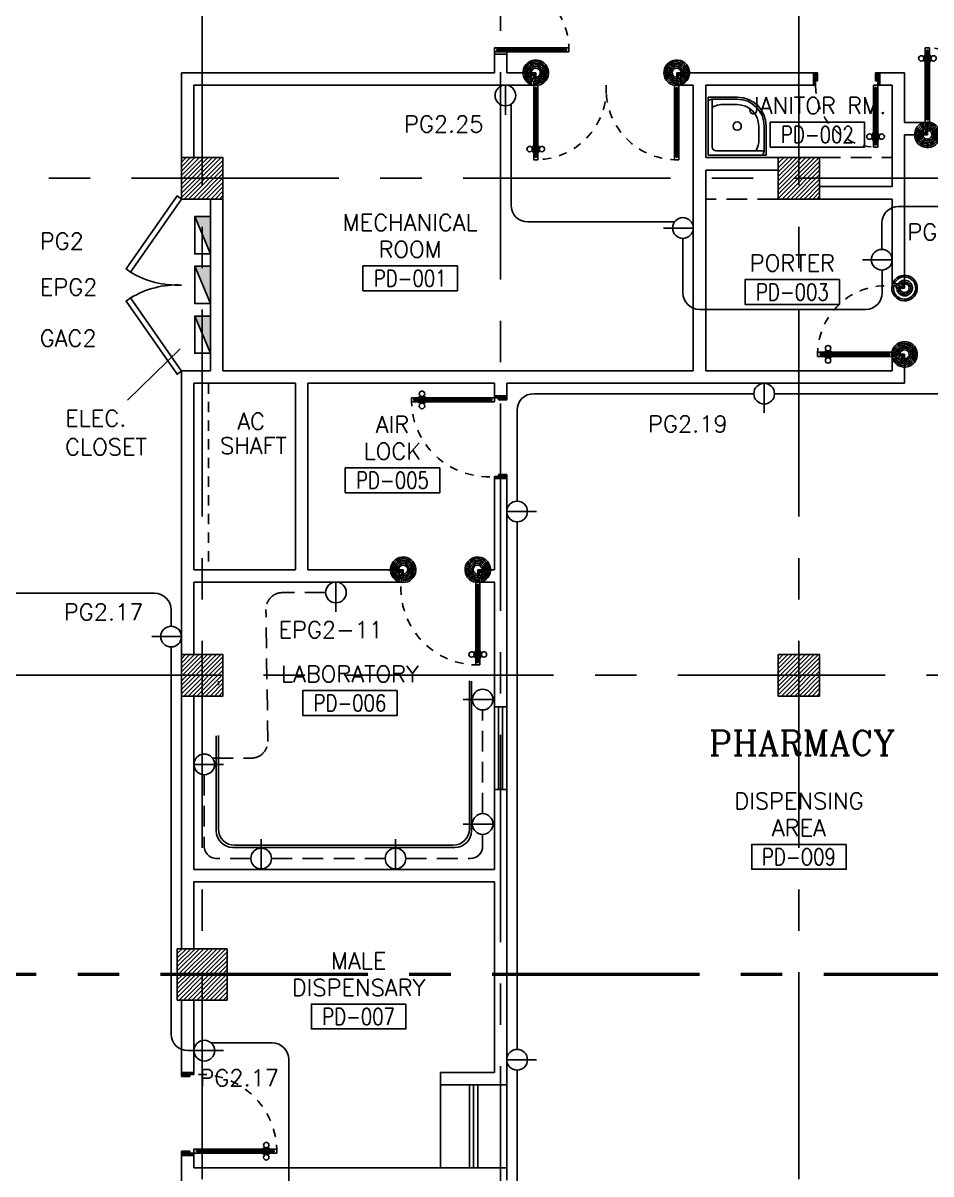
# Model space of a CAD drawing. Extents: x -0.4 to 91.7, y -13.2 to 78.1.
# Drawn here: x 27.04 to 37.99, y 30.95 to 44.84 of the extents above; entities that cross this region are included whole.
import ezdxf
from ezdxf.enums import TextEntityAlignment as Align

# ---------------------------------------------------------------- set-up
doc = ezdxf.new("R2010")
doc.units = 0
doc.header["$MEASUREMENT"] = 0
for name, pattern in [('CENTERX2', [4, 2.5, -0.5, 0.5, -0.5]), ('HIDDEN', [0.375, 0.25, -0.125]), ('HIDDEN2', [0.1875, 0.125, -0.0625])]:
    doc.linetypes.add(name, pattern=pattern)
doc.layers.get('0').update_dxf_attribs({"color": 11, "linetype": 'CONTINUOUS'})
for name, color, linetype in [('AXES', 11, 'CENTERX2'), ('COL', 11, 'CONTINUOUS'), ('COUNTER', 11, 'CONTINUOUS'), ('DIM', 11, 'CONTINUOUS'), ('DOOR', 11, 'CONTINUOUS'), ('E-CLINE', 4, 'CONTINUOUS'), ('E-HLINE', 4, 'HIDDEN'), ('E-PANELBX', 3, 'CONTINUOUS'), ('E-SOCKETS', 4, 'CONTINUOUS'), ('E-WI', 6, 'CONTINUOUS'), ('FIX', 11, 'CONTINUOUS'), ('HAT', 11, 'CONTINUOUS'), ('RM-BOX', 11, 'CONTINUOUS'), ('RM-NAME', 11, 'CONTINUOUS'), ('RM-NO', 11, 'CONTINUOUS'), ('SHAFT', 11, 'CONTINUOUS'), ('WALL', 11, 'CONTINUOUS'), ('WIN', 11, 'CONTINUOUS')]:
    doc.layers.add(name, color=color, linetype=linetype)
doc.styles.add('ROMANC', font='romanc', dxfattribs={"height": 0.1})
doc.styles.add('ROMANS', font='ROMANS.shx', dxfattribs={"width": 0.6})

# ---------------------------------------------------------------- blocks, each defined once
blk = doc.blocks.new('RM1')
at = {"layer": 'RM-BOX'}
blk.add_lwpolyline([(570, -200), (-570, -200), (-570, -500), (570, -500)], close=True, dxfattribs=at)
at = {"layer": 'RM-NAME', "style": 'ROMANS'}
for tag, p in [('ROOMNAME1', (0, 324)), ('ROOMNAME2', (0, 0))]:
    blk.add_attdef(tag, text='', height=200, dxfattribs=at).set_placement(p, align=Align.MIDDLE)
at = {"layer": 'RM-NO', "style": 'ROMANS', "width": 0.8}
blk.add_attdef('ROOMNO', text='', height=200, dxfattribs=at).set_placement((0, -350), align=Align.MIDDLE)
blk = doc.blocks.new('A$C24ED45A6')
at = {"layer": 'DOOR', "color": 0, "linetype": 'ByBlock'}
for p, q in [((925, 1100), (925, 1150)), ((925, 1150), (975, 1150)), ((975, 1150), (925, 1150)), ((942, 1100), (942, 1120)), ((958, 1120), (942, 1120)), ((958, 1100), (958, 1120)), ((975, 1100), (975, 1150)), ((909, 1055), (909, 990)), ((918, 1055), (909, 1055)), ((918, 990), (909, 990)), ((918, 978), (918, 1068)), ((925, 1068), (918, 1068)), ((918, 1055), (918, 990)), ((925, 978), (918, 978)), ((942, 1100), (925, 1100)), ((975, 1100), (958, 1100)), ((975, 1068), (982, 1068)), ((975, 978), (982, 978)), ((982, 978), (982, 1068)), ((982, 1055), (982, 990)), ((982, 1055), (991, 1055)), ((982, 990), (991, 990)), ((991, 1055), (991, 990)), ((0, 0), (0, 150)), ((0, 150), (25, 150)), ((25, 150), (25, 100)), ((925, 150), (925, 200)), ((925, 200), (942, 200)), ((925, 150), (975, 150)), ((942, 200), (942, 180)), ((942, 180), (958, 180)), ((958, 180), (958, 200)), ((958, 200), (975, 200)), ((975, 200), (975, 150)), ((1000, 150), (975, 150)), ((975, 150), (975, 100)), ((1000, 150), (1000, 0)), ((50, 0), (0, 0)), ((25, 100), (50, 100)), ((50, 100), (50, 0)), ((975, 100), (950, 100)), ((950, 100), (950, 0)), ((950, 0), (1000, 0))]:
    blk.add_line(p, q, dxfattribs=at)
at = {"layer": 'DOOR', "linetype": 'ByBlock'}
for p, q in [((925, 1100), (925, 200)), ((942, 200), (942, 1100)), ((958, 200), (958, 1100)), ((975, 200), (975, 1100))]:
    blk.add_line(p, q, dxfattribs=at)
at = {"layer": 'DOOR', "color": 9, "linetype": 'ByBlock'}
for p, q in [((50, 0), (0, 114)), ((50, 0), (0, 40)), ((50, 0), (37, 100)), ((950, 0), (1000, 114)), ((950, 0), (963, 100)), ((950, 0), (1000, 40))]:
    blk.add_line(p, q, dxfattribs=at)
at = {"layer": 'DOOR', "color": 0, "linetype": 'ByBlock'}
for centre in [(876, 1023), (1024, 1023)]:
    blk.add_circle(centre, 32.4, dxfattribs=at)
at = {"layer": 'DOOR', "linetype": 'HIDDEN', "ltscale": 0.5}
blk.add_arc((950, 222), 928, 88.456, 184.4816, dxfattribs=at)
at = {"layer": 'DOOR', "color": 9, "linetype": 'ByBlock'}
for centre, radius, start, end in [((50, 0), 154, 103.7142, 108.8947), ((950, 0), 154, 71.1053, 76.2858), ((50, 0), 134, 100.72, 111.8402), ((50, 0), 114, 102.6226, 115.9162), ((50, 0), 94.4, 90, 121.9818), ((50, 0), 74.4, 90, 132.2236), ((50, 0), 54.4, 90, 156.7926), ((50, 0), 34.4, 90, 180), ((50, 0), 14.4, 90, 180), ((950, 0), 94.4, 58.0182, 90), ((950, 0), 74.4, 47.7764, 90), ((950, 0), 54.4, 23.2074, 90), ((950, 0), 34.4, 0, 90), ((950, 0), 14.4, 0, 90), ((950, 0), 134, 68.1598, 79.28), ((950, 0), 114, 64.0838, 77.3774)]:
    blk.add_arc(centre, radius, start, end, dxfattribs=at)
at = {"layer": 'WALL'}
blk.add_line((1000, 0), (1000, 150), dxfattribs=at)
blk = doc.blocks.new('*X117')
at = {"color": 0}
for p, q in [((49339, 41915), (49826, 42401)), ((49339, 41968), (49773, 42401)), ((49339, 42021), (49720, 42401)), ((49339, 42074), (49667, 42401)), ((49339, 42127), (49613, 42401)), ((49339, 42180), (49560, 42401)), ((49339, 42233), (49507, 42401)), ((49339, 42286), (49454, 42401)), ((49339, 42339), (49401, 42401)), ((49339, 42392), (49348, 42401)), ((49379, 41901), (49839, 42362)), ((49432, 41901), (49839, 42309)), ((49485, 41901), (49839, 42256)), ((49538, 41901), (49839, 42202)), ((49591, 41901), (49839, 42149)), ((49644, 41901), (49839, 42096)), ((49697, 41901), (49839, 42043)), ((49750, 41901), (49839, 41990)), ((49803, 41901), (49839, 41937))]:
    blk.add_line(p, q, dxfattribs=at)
blk = doc.blocks.new('*X114')
at = {"color": 0}
for p, q in [((49339, 47907), (49833, 48401)), ((49339, 47960), (49780, 48401)), ((49339, 48013), (49727, 48401)), ((49339, 48066), (49674, 48401)), ((49339, 48119), (49621, 48401)), ((49339, 48172), (49568, 48401)), ((49339, 48226), (49515, 48401)), ((49339, 48279), (49462, 48401)), ((49339, 48332), (49409, 48401)), ((49339, 48385), (49356, 48401)), ((49386, 47901), (49839, 48354)), ((49439, 47901), (49839, 48301)), ((49492, 47901), (49839, 48248)), ((49545, 47901), (49839, 48195)), ((49598, 47901), (49839, 48142)), ((49651, 47901), (49839, 48089)), ((49704, 47901), (49839, 48036)), ((49757, 47901), (49839, 47983)), ((49810, 47901), (49839, 47930))]:
    blk.add_line(p, q, dxfattribs=at)
blk = doc.blocks.new('COL50')
at = {"layer": 'COL'}
blk.add_lwpolyline([(-250, 250), (-250, -250), (250, -250), (250, 250)], close=True, dxfattribs=at)
blk = doc.blocks.new('A$C272A55A0')
at = {"layer": 'DOOR', "color": 0, "linetype": 'ByBlock'}
for p, q in [((0, 900), (0, 1050)), ((50, 1050), (0, 1050)), ((50, 950), (50, 1050)), ((1750, 950), (1750, 1050)), ((1750, 1050), (1800, 1050)), ((1800, 1050), (1800, 900)), ((0, 900), (25, 900)), ((25, 950), (50, 950)), ((25, 900), (25, 950)), ((75, 900), (25, 900)), ((25, 850), (25, 900)), ((42, 850), (25, 850)), ((58, 870), (42, 870)), ((42, 870), (42, 850)), ((58, 850), (58, 870)), ((75, 850), (58, 850)), ((75, 900), (75, 850)), ((1725, 900), (1775, 900)), ((1725, 900), (1725, 850)), ((1725, 850), (1742, 850)), ((1742, 870), (1758, 870)), ((1742, 850), (1742, 870)), ((1775, 950), (1750, 950)), ((1758, 870), (1758, 850)), ((1758, 850), (1775, 850)), ((1775, 900), (1775, 950)), ((1800, 900), (1775, 900)), ((1775, 850), (1775, 900)), ((1718, 160), (1709, 160)), ((1709, 95), (1709, 160)), ((1725, 173), (1718, 173)), ((1718, 173), (1718, 83)), ((1718, 95), (1718, 160)), ((1775, 173), (1782, 173)), ((1782, 173), (1782, 83)), ((1782, 160), (1791, 160)), ((1782, 95), (1782, 160)), ((1791, 95), (1791, 160)), ((25, 50), (42, 50)), ((25, 50), (25, 0)), ((25, 0), (75, 0)), ((75, 0), (25, 0)), ((42, 50), (42, 30)), ((42, 30), (58, 30)), ((58, 50), (75, 50)), ((58, 50), (58, 30)), ((75, 50), (75, 0)), ((1718, 95), (1709, 95)), ((1725, 83), (1718, 83)), ((1742, 50), (1725, 50)), ((1725, 50), (1725, 0)), ((1775, 0), (1725, 0)), ((1725, 0), (1775, 0)), ((1742, 50), (1742, 30)), ((1758, 30), (1742, 30)), ((1775, 50), (1758, 50)), ((1758, 50), (1758, 30)), ((1775, 83), (1782, 83)), ((1775, 50), (1775, 0)), ((1782, 95), (1791, 95))]:
    blk.add_line(p, q, dxfattribs=at)
at = {"layer": 'DOOR', "color": 9, "linetype": 'ByBlock'}
for p, q in [((50, 1050), (0, 1010)), ((50, 1050), (0, 937)), ((50, 1050), (37, 950)), ((1750, 1050), (1800, 1010)), ((1750, 1050), (1800, 937)), ((1750, 1050), (1763, 950))]:
    blk.add_line(p, q, dxfattribs=at)
at = {"layer": 'DOOR', "linetype": 'ByBlock'}
for p, q in [((25, 850), (25, 50)), ((42, 850), (42, 50)), ((58, 850), (58, 50)), ((75, 50), (75, 850)), ((1725, 50), (1725, 850)), ((1742, 850), (1742, 50)), ((1758, 850), (1758, 50)), ((1775, 850), (1775, 50))]:
    blk.add_line(p, q, dxfattribs=at)
at = {"layer": 'DOOR', "color": 0, "linetype": 'ByBlock'}
for centre in [(1676, 128), (1824, 128)]:
    blk.add_circle(centre, 32.4, dxfattribs=at)
at = {"layer": 'DOOR', "color": 9, "linetype": 'ByBlock'}
for centre, radius, start, end in [((50, 1050), 54.4, 203.2074, 270), ((50, 1050), 74.4, 227.7764, 270), ((50, 1050), 34.4, 180, 270), ((50, 1050), 14.4, 180, 270), ((1750, 1050), 14.4, 270, 0), ((1750, 1050), 34.4, 270, 0), ((1750, 1050), 54.4, 270, 336.7926), ((1750, 1050), 74.4, 270, 312.2236), ((50, 1050), 94.4, 238.0182, 270), ((50, 1050), 114, 244.0838, 257.3774), ((50, 1050), 134, 248.1598, 259.28), ((50, 1050), 154, 251.1053, 256.2858), ((1750, 1050), 94.4, 270, 301.9818), ((1750, 1050), 114, 282.6226, 295.9162), ((1750, 1050), 134, 280.72, 291.8402), ((1750, 1050), 154, 283.7142, 288.8947)]:
    blk.add_arc(centre, radius, start, end, dxfattribs=at)
at = {"layer": 'DOOR', "linetype": 'HIDDEN', "ltscale": 0.5}
for centre, start, end in [((50, 851), 268.3174, 3.2965), ((1750, 851), 176.7035, 271.6826)]:
    blk.add_arc(centre, 851, start, end, dxfattribs=at)
at = {"layer": 'WALL', "linetype": 'ByBlock'}
blk.add_line((1800, 900), (1800, 1050), dxfattribs=at)
blk = doc.blocks.new('JAN-001')
for p, q in [((730, -30), (30, -30)), ((30, -30), (30, -730)), ((80, -130), (80, -705)), ((705, -80), (130, -80)), ((610, -80), (635, -152)), ((688, -30), (704, -76)), ((705, -380), (705, -84)), ((730, -380), (730, -30)), ((640, -380), (640, -184)), ((30, -688), (76, -704)), ((80, -610), (152, -635)), ((184, -640), (380, -640)), ((30, -730), (380, -730)), ((84, -705), (380, -705))]:
    blk.add_line(p, q)
blk.add_circle((380, -380), 50)
for centre, radius, start, end in [((130, -130), 50, 90, 180), ((680, -84), 25, 0, 19.0039), ((540, -184), 100, 0, 19.0039), ((380, -380), 350, 270, 0), ((380, -380), 325, 270, 0), ((380, -380), 260, 270, 0), ((184, -540), 100, 250.9961, 270), ((84, -680), 25, 250.9961, 270)]:
    blk.add_arc(centre, radius, start, end)
blk = doc.blocks.new('*X118')
at = {"color": 0}
for p, q in [((42139, 41927), (42613, 42401)), ((42139, 41980), (42560, 42401)), ((42139, 42033), (42507, 42401)), ((42139, 42086), (42454, 42401)), ((42139, 42139), (42401, 42401)), ((42139, 42192), (42348, 42401)), ((42139, 42245), (42295, 42401)), ((42139, 42298), (42242, 42401)), ((42139, 42351), (42189, 42401)), ((42166, 41901), (42639, 42374)), ((42219, 41901), (42639, 42321)), ((42272, 41901), (42639, 42268)), ((42325, 41901), (42639, 42215)), ((42378, 41901), (42639, 42162)), ((42431, 41901), (42639, 42109)), ((42484, 41901), (42639, 42056)), ((42537, 41901), (42639, 42003)), ((42590, 41901), (42639, 41950))]:
    blk.add_line(p, q, dxfattribs=at)
blk = doc.blocks.new('*X115')
at = {"color": 0}
for p, q in [((42139, 47920), (42620, 48401)), ((42139, 47973), (42567, 48401)), ((42139, 48026), (42514, 48401)), ((42139, 48079), (42461, 48401)), ((42139, 48132), (42408, 48401)), ((42139, 48185), (42355, 48401)), ((42139, 48238), (42302, 48401)), ((42139, 48291), (42249, 48401)), ((42139, 48344), (42196, 48401)), ((42139, 48397), (42143, 48401)), ((42173, 47901), (42639, 48367)), ((42226, 47901), (42639, 48314)), ((42280, 47901), (42639, 48261)), ((42333, 47901), (42639, 48208)), ((42386, 47901), (42639, 48155)), ((42439, 47901), (42639, 48102)), ((42492, 47901), (42639, 48049)), ((42545, 47901), (42639, 47996)), ((42598, 47901), (42639, 47943))]:
    blk.add_line(p, q, dxfattribs=at)
blk = doc.blocks.new('DOOR90')
at = {"layer": 'DOOR', "color": 7, "linetype": 'ByBlock'}
for p, q in [((-150, 0), (0, 0)), ((-150, 0), (-150, -25)), ((0, -50), (-114, 0)), ((0, -50), (-40, 0)), ((0, -50), (0, 0)), ((-1000, -25), (-1050, -25)), ((-1050, -75), (-1050, -25)), ((-1050, -25), (-1050, -75)), ((-1000, -75), (-1050, -75)), ((-1000, -42), (-1020, -42)), ((-1020, -42), (-1020, -58)), ((-1000, -58), (-1020, -58)), ((-1000, -25), (-1000, -42)), ((-1000, -58), (-1000, -75)), ((-878, -18), (-968, -18)), ((-968, -25), (-968, -18)), ((-968, -75), (-968, -82)), ((-878, -82), (-968, -82)), ((-955, -9), (-890, -9)), ((-955, -18), (-955, -9)), ((-955, -18), (-890, -18)), ((-955, -82), (-890, -82)), ((-955, -82), (-955, -91)), ((-955, -91), (-890, -91)), ((-890, -18), (-890, -9)), ((-890, -82), (-890, -91)), ((-878, -25), (-878, -18)), ((-878, -75), (-878, -82)), ((-200, -25), (-150, -25)), ((-200, -42), (-200, -25)), ((-180, -42), (-200, -42)), ((-200, -58), (-180, -58)), ((-200, -75), (-200, -58)), ((-150, -75), (-200, -75)), ((-180, -58), (-180, -42)), ((-150, -25), (-100, -25)), ((-150, -75), (-150, -25)), ((-100, -25), (-100, -50)), ((0, -50), (-100, -37)), ((-100, -50), (0, -50)), ((-150, -875), (-100, -875)), ((-150, -900), (-150, -875)), ((-150, -900), (0, -900)), ((0, -900), (-150, -900)), ((0, -850), (-114, -900)), ((-100, -875), (-100, -850)), ((0, -850), (-100, -863)), ((-100, -850), (0, -850)), ((0, -850), (-40, -900)), ((0, -850), (0, -900))]:
    blk.add_line(p, q, dxfattribs=at)
at = {"layer": 'DOOR', "linetype": 'ByBlock'}
for p, q in [((-200, -25), (-1000, -25)), ((-200, -42), (-1000, -42)), ((-200, -58), (-1000, -58)), ((-1000, -75), (-200, -75))]:
    blk.add_line(p, q, dxfattribs=at)
at = {"layer": 'DOOR', "color": 7, "linetype": 'ByBlock'}
for centre in [(-923, 24), (-923, -124)]:
    blk.add_circle(centre, 32.4, dxfattribs=at)
for centre, radius, start, end in [((0, -50), 154, 161.1053, 166.2858), ((0, -50), 94.4, 148.0182, 180), ((0, -50), 134, 158.1598, 169.28), ((0, -50), 114, 154.0838, 167.3774), ((0, -50), 74.4, 137.7764, 180), ((0, -50), 54.4, 113.2074, 180), ((0, -50), 34.4, 90, 180), ((0, -50), 14.4, 90, 180), ((0, -850), 154, 193.7142, 198.8947), ((0, -850), 134, 190.72, 201.8402), ((0, -850), 94.4, 180, 211.9818), ((0, -850), 74.4, 180, 222.2236), ((0, -850), 54.4, 180, 246.7926), ((0, -850), 34.4, 180, 270), ((0, -850), 14.4, 180, 270)]:
    blk.add_arc(centre, radius, start, end, dxfattribs=at)
at = {"layer": 'DOOR', "linetype": 'HIDDEN', "ltscale": 0.5}
blk.add_arc((-222, -50), 828, 178.2701, 275.003, dxfattribs=at)
blk = doc.blocks.new('DOOR80')
at = {"layer": 'DOOR', "color": 7, "linetype": 'ByBlock'}
for p, q in [((-150, 800), (0, 800)), ((-150, 800), (-150, 775)), ((0, 800), (-150, 800)), ((-150, 775), (-100, 775)), ((0, 750), (-114, 800)), ((-100, 775), (-100, 750)), ((0, 750), (-100, 763)), ((-100, 750), (0, 750)), ((0, 750), (-40, 800)), ((0, 750), (0, 800)), ((-850, 75), (-900, 75)), ((-900, 75), (-900, 25)), ((-900, 25), (-900, 75)), ((-850, 25), (-900, 25)), ((-850, 58), (-870, 58)), ((-870, 42), (-870, 58)), ((-850, 42), (-870, 42)), ((-850, 58), (-850, 75)), ((-850, 25), (-850, 42)), ((-727, 82), (-817, 82)), ((-817, 75), (-817, 82)), ((-817, 25), (-817, 18)), ((-727, 18), (-817, 18)), ((-805, 91), (-740, 91)), ((-805, 82), (-805, 91)), ((-805, 82), (-740, 82)), ((-805, 18), (-740, 18)), ((-805, 18), (-805, 9)), ((-805, 9), (-740, 9)), ((-740, 82), (-740, 91)), ((-740, 18), (-740, 9)), ((-727, 75), (-727, 82)), ((-727, 25), (-727, 18)), ((-150, 75), (-200, 75)), ((-200, 75), (-200, 58)), ((-200, 58), (-180, 58)), ((-180, 42), (-200, 42)), ((-200, 42), (-200, 25)), ((-200, 25), (-150, 25)), ((-180, 58), (-180, 42)), ((-150, 75), (-150, 25)), ((-150, 25), (-100, 25)), ((-150, 0), (-150, 25)), ((0, 0), (-150, 0)), ((0, 50), (-114, 0)), ((-100, 25), (-100, 50)), ((0, 50), (-100, 37)), ((-100, 50), (0, 50)), ((0, 50), (-40, 0)), ((0, 50), (0, 0))]:
    blk.add_line(p, q, dxfattribs=at)
at = {"layer": 'DOOR', "linetype": 'ByBlock'}
for p, q in [((-850, 75), (-200, 75)), ((-200, 58), (-850, 58)), ((-200, 42), (-850, 42)), ((-200, 25), (-850, 25))]:
    blk.add_line(p, q, dxfattribs=at)
at = {"layer": 'DOOR', "color": 7, "linetype": 'ByBlock'}
for centre in [(-772, 124), (-772, -24)]:
    blk.add_circle(centre, 32.4, dxfattribs=at)
at = {"layer": 'DOOR', "linetype": 'HIDDEN', "ltscale": 0.5}
blk.add_arc((-149, 23), 752, 90.0695, 176.0204, dxfattribs=at)
at = {"layer": 'DOOR', "color": 7, "linetype": 'ByBlock'}
for centre, radius, start, end in [((0, 750), 154, 161.1053, 166.2858), ((0, 750), 134, 158.1598, 169.28), ((0, 750), 94.4, 148.0182, 180), ((0, 750), 74.4, 137.7764, 180), ((0, 750), 54.4, 113.2074, 180), ((0, 750), 34.4, 90, 180), ((0, 750), 14.4, 90, 180), ((0, 50), 154, 193.7142, 198.8947), ((0, 50), 134, 190.72, 201.8402), ((0, 50), 114, 192.6226, 205.9162), ((0, 50), 94.4, 180, 211.9818), ((0, 50), 74.4, 180, 222.2236), ((0, 50), 54.4, 180, 246.7926), ((0, 50), 34.4, 180, 270), ((0, 50), 14.4, 180, 270)]:
    blk.add_arc(centre, radius, start, end, dxfattribs=at)
blk = doc.blocks.new('fe-door')
at = {"layer": 'DOOR', "color": 0, "linetype": 'ByBlock'}
for p, q in [((-900, 1775), (-900, 1725)), ((-900, 1725), (-900, 1775)), ((-850, 1775), (-900, 1775)), ((-850, 1725), (-900, 1725)), ((-870, 1758), (-870, 1742)), ((-850, 1758), (-870, 1758)), ((-850, 1742), (-870, 1742)), ((-850, 1775), (-850, 1758)), ((-850, 1742), (-850, 1725)), ((-818, 1775), (-818, 1782)), ((-728, 1782), (-818, 1782)), ((-818, 1725), (-818, 1718)), ((-728, 1718), (-818, 1718)), ((-805, 1782), (-805, 1791)), ((-805, 1791), (-740, 1791)), ((-805, 1782), (-740, 1782)), ((-805, 1718), (-805, 1709)), ((-805, 1718), (-740, 1718)), ((-805, 1709), (-740, 1709)), ((-740, 1782), (-740, 1791)), ((-740, 1718), (-740, 1709)), ((-728, 1775), (-728, 1782)), ((-728, 1725), (-728, 1718)), ((-50, 1758), (-50, 1775)), ((-50, 1775), (0, 1775)), ((-30, 1758), (-50, 1758)), ((-50, 1725), (-50, 1742)), ((-50, 1742), (-30, 1742)), ((0, 1725), (-50, 1725)), ((-30, 1742), (-30, 1758)), ((150, 1800), (0, 1800)), ((0, 1800), (0, 1775)), ((0, 1725), (0, 1775)), ((0, 1775), (150, 1775)), ((150, 1775), (150, 1800)), ((0, 75), (0, 25)), ((0, 75), (50, 75)), ((0, 0), (0, 25)), ((0, 25), (50, 25)), ((150, 25), (0, 25)), ((0, 0), (150, 0)), ((30, 58), (30, 42)), ((50, 58), (30, 58)), ((30, 42), (50, 42)), ((50, 75), (50, 58)), ((50, 42), (50, 25)), ((150, 25), (150, 0)), ((850, 58), (850, 75)), ((850, 75), (900, 75)), ((850, 58), (870, 58)), ((850, 25), (850, 42)), ((850, 42), (870, 42)), ((850, 25), (900, 25)), ((870, 42), (870, 58)), ((900, 25), (900, 75)), ((900, 75), (900, 25))]:
    blk.add_line(p, q, dxfattribs=at)
at = {"layer": 'DOOR', "linetype": 'ByBlock'}
for p, q in [((-50, 1775), (-850, 1775)), ((-50, 1758), (-850, 1758)), ((-50, 1742), (-850, 1742)), ((-850, 1725), (-50, 1725)), ((850, 75), (50, 75)), ((50, 58), (850, 58)), ((50, 42), (850, 42)), ((50, 25), (850, 25))]:
    blk.add_line(p, q, dxfattribs=at)
at = {"layer": 'DOOR', "color": 0, "linetype": 'ByBlock'}
for centre in [(-773, 1824), (-773, 1676)]:
    blk.add_circle(centre, 32.4, dxfattribs=at)
at = {"layer": 'DOOR', "linetype": 'HIDDEN', "ltscale": 0.5}
for centre, start, end in [((-49, 1750), 178.3174, 273.2965), ((49, 50), 358.3174, 93.2965)]:
    blk.add_arc(centre, 851, start, end, dxfattribs=at)
at = {"layer": 'WALL'}
for p, q in [((0, 1800), (150, 1800)), ((0, 0), (150, 0))]:
    blk.add_line(p, q, dxfattribs=at)
at = {"layer": 'WALL', "linetype": 'ByBlock'}
blk.add_line((0, 1800), (150, 1800), dxfattribs=at)
blk = doc.blocks.new('E-PBX')
at = {"layer": 'E-PANELBX'}
h = blk.add_hatch(color=256, dxfattribs=at)
h.paths.add_polyline_path([(34, 190), (-225, 190), (34, 81)])
h.paths.add_polyline_path([(225, 190), (34, 190), (34, 81), (225, 0)])
blk.add_line((225, 0), (-225, 190), dxfattribs=at)
blk.add_lwpolyline([(-225, 190), (225, 190), (225, 0), (-225, 0)], close=True, dxfattribs=at)

msp = doc.modelspace()

# ---------------------------------------------------------------- hatches: boundary and pattern name
at = {"layer": 'HAT'}
h = msp.add_hatch(dxfattribs=at)
h.set_pattern_fill('ANSI31', color=256, scale=0.3, style=0)
h.set_pattern_definition([(45, (-329.343787, -5.161), (-0.0265165043, 0.0265165043), [])])
h.paths.add_polyline_path([(29.2014, 33.37), (29.2014, 33.67), (28.9014, 33.67), (28.9014, 33.37)])
h.paths.add_polyline_path([(29.5014, 33.37), (29.5014, 33.67), (29.2014, 33.67), (29.2014, 33.37)])
h = msp.add_hatch(dxfattribs=at)
h.set_pattern_fill('ANSI31', color=256, scale=0.3, style=0)
h.set_pattern_definition([(45, (-329.343787, -5.481), (-0.0265165043, 0.0265165043), [])])
h.paths.add_polyline_path([(29.2014, 33.05), (29.2014, 33.35), (28.9014, 33.35), (28.9014, 33.05)])
h.paths.add_polyline_path([(29.5014, 33.05), (29.5014, 33.35), (29.2014, 33.35), (29.2014, 33.05)])

# ---------------------------------------------------------------- linework, layer by layer
at = {"layer": 'AXES'}
for p, q in [((29.2014, -1.1143), (29.2014, 77.3632)), ((36.4014, -1.1143), (36.4014, 77.3632)), ((32.8014, 5.75), (32.8014, 64.57)), ((0.35, 42.97), (69.4414, 42.97)), ((69.4414, 36.97), (0.35, 36.97)), ((0.7, 33.37), (69.4414, 33.37)), ((0.7, 33.35), (69.4414, 33.35))]:
    msp.add_line(p, q, dxfattribs=at)
at = {"layer": 'COL'}
for points in [[(36.1514, 43.22), (36.1514, 42.72), (36.6514, 42.72), (36.6514, 43.22)], [(29.5014, 33.67), (28.9014, 33.67), (28.9014, 33.37), (29.5014, 33.37)], [(29.5014, 33.35), (28.9014, 33.35), (28.9014, 33.05), (29.5014, 33.05)]]:
    msp.add_lwpolyline(points, close=True, dxfattribs=at)
at = {"layer": 'COUNTER'}
for p, q in [((32.0764, 32.025), (32.0764, 31.025)), ((32.8764, 31.025), (32.8764, 32.025))]:
    msp.add_line(p, q, dxfattribs=at)
at = {"layer": 'E-CLINE', "color": 4}
for p, q in [((32.9291, 43.866), (32.9291, 42.6442)), ((34.9009, 42.4442), (33.1291, 42.4442)), ((35.0014, 42.245), (35.0014, 41.588)), ((37.4073, 41.8623), (37.4073, 41.588)), ((35.2014, 41.388), (37.2073, 41.388)), ((35.857, 40.37), (33.2014, 40.37)), ((33.0014, 39.0725), (33.0014, 40.17)), ((33.0014, 38.8225), (33.0014, 32.4539)), ((28.8264, 37.5622), (28.8264, 37.7612)), ((32.5855, 35.0499), (32.5855, 34.9082)), ((29.3095, 32.5322), (30.0465, 32.5322)), ((30.2465, 32.3322), (30.2465, 29.7327)), ((33.0014, 32.2039), (33.0014, 29.0127))]:
    msp.add_line(p, q, dxfattribs=at)
at = {"layer": 'E-CLINE'}
for p, q in [((40.0764, 42.6287), (37.6014, 42.6287)), ((37.4014, 42.1122), (37.4014, 42.4287)), ((36.107, 40.37), (39.6014, 40.37)), ((28.6264, 37.9612), (23.2238, 37.9612)), ((28.8264, 37.3122), (28.8264, 32.6393)), ((29.1014, 32.4393), (29.0264, 32.4393))]:
    msp.add_line(p, q, dxfattribs=at)
at = {"layer": 'E-CLINE', "color": 4}
for centre, radius, start, end in [((33.1291, 42.6442), 0.2, 180, 270), ((35.2014, 41.588), 0.2, 180, 270), ((37.2073, 41.588), 0.2, 270, 0), ((33.2014, 40.17), 0.2, 90, 180), ((32.4355, 34.9082), 0.15, 270, 0), ((30.0465, 32.3322), 0.2, 0, 90)]:
    msp.add_arc(centre, radius, start, end, dxfattribs=at)
at = {"layer": 'E-CLINE'}
for centre, start, end in [((37.6014, 42.4287), 90, 180), ((28.6264, 37.7612), 0, 90), ((29.0264, 32.6393), 180, 270)]:
    msp.add_arc(centre, 0.2, start, end, dxfattribs=at)
at = {"layer": 'E-CLINE', "color": 8}
for centre in [(29.5714, 35.0926), (29.5964, 35.1176)]:
    msp.add_arc(centre, 0.2, 180, 270, dxfattribs=at)
at = {"layer": 'E-HLINE', "color": 4}
for p, q in [((30.6904, 37.9686), (30.171, 37.9686)), ((29.9927, 36.1725), (29.9711, 37.7659)), ((32.5855, 35.2999), (32.5855, 36.5523)), ((29.3262, 35.9698), (29.7927, 35.9698)), ((29.2264, 35.7694), (29.2264, 34.9082)), ((29.7879, 34.7582), (29.3764, 34.7582)), ((30.0379, 34.7582), (31.4089, 34.7582)), ((31.6589, 34.7582), (32.4355, 34.7582))]:
    msp.add_line(p, q, dxfattribs=at)
at = {"layer": 'E-HLINE', "color": 8, "linetype": 'Continuous'}
for p, q in [((29.3964, 36.9013), (29.3964, 36.8513)), ((32.4261, 36.903), (32.4261, 35.1176)), ((32.4511, 36.9005), (32.4511, 35.0926)), ((29.3714, 36.2407), (29.3714, 35.1426)), ((29.3964, 36.2449), (29.3964, 35.1176)), ((29.3714, 35.1426), (29.3714, 35.0926)), ((29.5714, 34.8926), (32.2511, 34.8926)), ((29.5964, 34.9176), (32.2261, 34.9176))]:
    msp.add_line(p, q, dxfattribs=at)
at = {"layer": 'E-HLINE', "color": 4}
for centre, radius, start, end in [((30.171, 37.7686), 0.2, 90, 180.7764), ((29.7927, 36.1698), 0.2, 270, 0.7764), ((29.3764, 34.9082), 0.15, 180, 270)]:
    msp.add_arc(centre, radius, start, end, dxfattribs=at)
at = {"layer": 'E-HLINE', "color": 8, "linetype": 'Continuous'}
for centre in [(32.2261, 35.1176), (32.2511, 35.0926)]:
    msp.add_arc(centre, 0.2, 270, 0, dxfattribs=at)
at = {"layer": 'E-SOCKETS'}
for p, q in [((32.8599, 44.095), (32.8599, 43.7367)), ((35.1264, 42.37), (34.7681, 42.37)), ((37.5264, 41.9872), (37.1681, 41.9872)), ((35.982, 40.495), (35.982, 40.1367)), ((32.8764, 38.9475), (33.2348, 38.9475)), ((30.8154, 38.095), (30.8154, 37.7367)), ((28.9514, 37.4372), (28.5931, 37.4372)), ((32.7105, 36.6773), (32.3522, 36.6773)), ((29.1014, 35.8944), (29.4598, 35.8944)), ((32.7105, 35.1749), (32.3522, 35.1749)), ((29.9129, 34.6332), (29.9129, 34.9915)), ((31.5339, 34.6332), (31.5339, 34.9915)), ((29.1014, 32.4387), (29.4598, 32.4387)), ((32.8764, 32.3289), (33.2348, 32.3289))]:
    msp.add_line(p, q, dxfattribs=at)
for centre in [(32.8599, 43.97), (35.0014, 42.37), (37.4014, 41.9872), (35.982, 40.37), (33.0014, 38.9475), (30.8154, 37.97), (28.8264, 37.4372), (32.5855, 36.6773), (29.2264, 35.8944), (32.5855, 35.1749), (29.9129, 34.7582), (31.5339, 34.7582), (29.2264, 32.4387), (33.0014, 32.3289)]:
    msp.add_circle(centre, 0.125, dxfattribs=at)
at = {"layer": 'E-WI', "color": 4}
for points in [[(29.0846, 42.2844, 0, 0.1162, 0), (28.8525, 42.2745, 0, 0, 0), (28.7811, 42.2706, 0, 0, 0), (28.1167, 42.2686, 0, 0, 0)], [(29.0846, 41.6565, 0, 0.1162, 0), (28.8525, 41.6466, 0, 0, 0), (28.7811, 41.6427, 0, 0, 0), (28.1167, 41.6408, 0, 0, 0)], [(29.0846, 41.06, 0, 0.1162, 0), (28.8525, 41.0501, 0, 0, 0), (28.7811, 41.0462, 0, 0, 0), (28.1167, 41.0443, 0, 0, 0)]]:
    msp.add_lwpolyline(points, format="xyseb", dxfattribs=at)
at = {"layer": 'HAT'}
msp.add_line((28.9358, 40.9103), (28.299, 40.29), dxfattribs=at)
at = {"layer": 'SHAFT', "linetype": 'HIDDEN2'}
msp.add_line((29.2764, 40.495), (29.2764, 38.245), dxfattribs=at)
at = {"layer": 'WALL'}
for p, q in [((32.7264, 44.47), (32.8764, 44.47)), ((32.7264, 44.245), (32.7264, 44.47)), ((32.8764, 44.245), (32.8764, 44.47)), ((28.9514, 43.22), (28.9514, 44.245)), ((28.9514, 44.245), (32.7264, 44.245)), ((32.8764, 44.245), (33.1764, 44.245)), ((33.1764, 44.095), (33.1764, 44.245)), ((34.9764, 44.245), (36.5764, 44.245)), ((34.9764, 44.095), (34.9764, 44.245)), ((36.5764, 44.095), (36.5764, 44.245)), ((37.3764, 44.245), (37.6764, 44.245)), ((37.3764, 44.095), (37.3764, 44.245)), ((37.6764, 44.245), (37.6764, 43.645)), ((29.1014, 43.22), (29.1014, 44.095)), ((29.1014, 44.095), (33.1764, 44.095)), ((34.9764, 44.095), (35.1264, 44.095)), ((35.1264, 40.645), (35.1264, 44.095)), ((35.2764, 44.095), (36.5764, 44.095)), ((35.2764, 43.22), (35.2764, 44.095)), ((37.3764, 44.095), (37.5264, 44.095)), ((37.5264, 44.095), (37.5264, 42.87)), ((37.6764, 43.645), (37.9014, 43.645)), ((37.9014, 43.495), (37.9014, 43.645)), ((37.6764, 43.495), (37.6764, 41.695)), ((37.6764, 43.495), (37.9014, 43.495)), ((36.1514, 43.22), (35.2764, 43.22)), ((36.1514, 43.07), (35.2764, 43.07)), ((35.2764, 40.645), (35.2764, 43.07)), ((36.6514, 42.87), (37.5264, 42.87)), ((29.3014, 40.645), (29.3014, 42.72)), ((29.4514, 40.645), (29.4514, 42.72)), ((36.6514, 42.72), (37.5264, 42.72)), ((37.5264, 42.72), (37.5264, 41.695)), ((37.6764, 41.695), (37.5264, 41.695)), ((37.5264, 40.795), (37.5264, 40.645)), ((37.6764, 40.795), (37.5264, 40.795)), ((37.5264, 40.795), (37.6764, 40.795)), ((37.6764, 40.795), (37.6764, 40.495)), ((28.9514, 37.22), (28.9514, 40.645)), ((29.3014, 40.645), (28.9514, 40.645)), ((35.1264, 40.645), (29.4514, 40.645)), ((37.5264, 40.645), (35.2764, 40.645)), ((29.1014, 38.245), (29.1014, 40.495)), ((30.3264, 40.495), (29.1014, 40.495)), ((30.3264, 40.495), (30.3264, 38.245)), ((32.7264, 40.495), (30.4764, 40.495)), ((30.4764, 40.495), (30.4764, 38.245)), ((32.7264, 40.495), (32.7264, 40.345)), ((37.6764, 40.495), (32.8764, 40.495)), ((32.8764, 40.495), (32.8764, 40.345)), ((32.7264, 40.345), (32.8764, 40.345)), ((32.7264, 39.345), (32.8764, 39.345)), ((32.7264, 39.345), (32.7264, 38.245)), ((32.8764, 39.345), (32.8764, 36.5902)), ((30.3264, 38.245), (29.1014, 38.245)), ((31.5764, 38.245), (30.4764, 38.245)), ((31.5764, 38.095), (31.5764, 38.245)), ((32.5764, 38.095), (32.5764, 38.245)), ((32.7264, 38.245), (32.5764, 38.245)), ((31.5764, 38.095), (29.1014, 38.095)), ((29.1014, 37.22), (29.1014, 38.095)), ((32.7264, 38.095), (32.5764, 38.095)), ((32.7264, 38.095), (32.7264, 36.5902)), ((28.9514, 36.72), (28.9514, 33.67)), ((29.1014, 36.72), (29.1014, 34.625)), ((32.7264, 36.5902), (32.8764, 36.5902)), ((32.7264, 35.5902), (32.8764, 35.5902)), ((32.7264, 35.5902), (32.7264, 34.625)), ((32.8764, 35.5902), (32.8764, 33.37)), ((32.7264, 34.625), (29.1014, 34.625)), ((32.7264, 34.475), (29.1014, 34.475)), ((29.1014, 34.475), (29.1014, 33.67)), ((32.7264, 33.37), (32.7264, 34.475)), ((32.8764, 33.37), (32.7264, 33.37)), ((32.7264, 33.35), (32.8764, 33.35)), ((32.7264, 32.175), (32.7264, 33.35)), ((32.8764, 33.35), (32.8764, 32.025)), ((28.9514, 32.175), (28.9514, 33.05)), ((29.1014, 32.175), (29.1014, 33.05)), ((29.1014, 32.175), (28.9514, 32.175)), ((32.0764, 32.175), (32.7264, 32.175)), ((32.0764, 32.175), (32.0764, 32.025)), ((32.0764, 32.025), (32.8764, 32.025)), ((28.9514, 30.725), (28.9514, 31.175)), ((29.1014, 31.175), (28.9514, 31.175)), ((29.1014, 31.025), (29.1014, 31.175)), ((29.1014, 31.025), (32.8764, 31.025)), ((32.8764, 31.025), (32.8764, 30.875))]:
    msp.add_line(p, q, dxfattribs=at)
at = {"layer": 'WALL', "color": 9, "linetype": 'HIDDEN'}
for p, q in [((36.6514, 43.22), (37.5264, 43.22)), ((36.1514, 42.72), (35.2764, 42.72))]:
    msp.add_line(p, q, dxfattribs=at)
at = {"layer": 'WALL'}
for points in [[(28.9514, 42.72), (28.8975, 42.7576), (28.2827, 41.8752), (28.3366, 41.8376)], [(28.9514, 40.6428), (28.8975, 40.6053), (28.2827, 41.4877), (28.3366, 41.5252)]]:
    msp.add_lwpolyline(points, close=True, dxfattribs=at)
for centre, start, end in [((28.8975, 42.7576), 238.62591, 272.86757), ((28.8975, 40.6053), 87.13243, 121.37409)]:
    msp.add_arc(centre, 1.0775, start, end, dxfattribs=at)
at = {"layer": 'WIN'}
for p, q in [((32.7264, 35.5902), (32.7264, 36.5902)), ((32.7764, 35.5902), (32.7764, 36.5902)), ((32.8264, 35.5902), (32.8264, 36.5902)), ((32.8764, 35.5902), (32.8764, 36.5902)), ((32.4264, 32.025), (32.4264, 31.025)), ((32.4764, 32.025), (32.4764, 31.025)), ((32.5264, 32.025), (32.5264, 31.025))]:
    msp.add_line(p, q, dxfattribs=at)

# ---------------------------------------------------------------- block references
at = {"layer": 'COL', "xscale": 0.001000000047497451, "yscale": 0.0009999999892897904, "zscale": 0.001}
for p in [(29.2014, 42.97), (29.2014, 36.97), (36.4014, 36.97)]:
    msp.add_blockref('COL50', p, dxfattribs=at)
at = {"layer": 'DIM', "xscale": 0.001000000047497451, "yscale": 0.0009999999892897904, "zscale": 0.001}
msp.add_blockref('fe-door', (32.7264, 44.47), dxfattribs=at)
at = {"layer": 'DOOR', "color": 0, "yscale": 0.0009999999892897904, "zscale": 0.001}
for name, p, xscale, rotation in [('A$C272A55A0', (39.7014, 44.5454), 0.001000000047497451, 180), ('DOOR90', (37.6764, 40.795), -0.001000000047497451, 180), ('A$C24ED45A6', (32.8764, 39.345), 0.0009999999892897904, 90), ('A$C24ED45A6', (31.5764, 38.245), -0.001000000047497451, 180), ('A$C24ED45A6', (28.9514, 32.175), 0.0009999999892897904, 270)]:
    msp.add_blockref(name, p, dxfattribs=dict(at, xscale=xscale, rotation=rotation))
at = {"layer": 'DOOR', "color": 0, "xscale": -0.001000000047497451, "yscale": 0.0009999999892897904, "zscale": 0.001}
msp.add_blockref('A$C272A55A0', (34.9764, 43.1946), dxfattribs=at)
at = {"layer": 'DOOR', "xscale": 0.0009999999892897904, "yscale": 0.0009999999892897904, "zscale": 0.001, "rotation": 90}
msp.add_blockref('DOOR80', (37.3764, 44.245), dxfattribs=at)
at = {"layer": 'E-PANELBX', "xscale": -0.0009999999892897904, "yscale": 0.0009999999892897904, "zscale": 0.001, "rotation": 270}
for p in [(29.1114, 42.2825), (29.1114, 41.6825), (29.1114, 41.0825)]:
    msp.add_blockref('E-PBX', p, dxfattribs=at)
at = {"layer": 'FIX', "xscale": 0.0009999999892897904, "yscale": 0.0009999999892897904, "zscale": 0.001, "rotation": 90}
msp.add_blockref('JAN-001', (35.2764, 43.22), dxfattribs=at)
at = {"layer": 'HAT', "xscale": 0.001000000047497451, "yscale": 0.0009999999892897904, "zscale": 0.001}
for p, values in [((36.6238, 43.8475), {'ROOMNO': 'PD-002', 'ROOMNAME2': 'JANITOR RM.'}), ((31.7108, 42.1121), {'ROOMNO': 'PD-001', 'ROOMNAME2': 'ROOM', 'ROOMNAME1': 'MECHANICAL'}), ((36.3224, 41.9466), {'ROOMNO': 'PD-003', 'ROOMNAME2': 'PORTER'}), ((31.4971, 39.6746), {'ROOMNO': 'PD-005', 'ROOMNAME2': 'LOCK', 'ROOMNAME1': 'AIR'}), ((30.9842, 36.9859), {'ROOMNO': 'PD-006', 'ROOMNAME2': 'LABORATORY'}), ((36.4014, 35.1286), {'ROOMNO': 'PD-O09', 'ROOMNAME2': 'AREA', 'ROOMNAME1': 'DISPENSING'}), ((31.0888, 33.2003), {'ROOMNO': 'PD-007', 'ROOMNAME2': 'DISPENSARY', 'ROOMNAME1': 'MALE'})]:
    msp.add_blockref('RM1', p, dxfattribs=at).add_auto_attribs(values)
for name in ['*X115', '*X114', '*X118', '*X117']:
    msp.add_blockref(name, (-13.1878, -5.181), dxfattribs=at)

# ---------------------------------------------------------------- texts
at = {"layer": 'E-HLINE', "color": 4, "style": 'ROMANS'}
for s, p in [('PG2', (27.2424, 42.111)), ('EPG2', (27.2424, 41.5564)), ('GAC2', (27.2424, 40.939)), ('EPG2-11', (30.1224, 37.4203))]:
    msp.add_text(s, height=0.2, dxfattribs=at).set_placement(p)
at = {"layer": 'E-SOCKETS', "style": 'ROMANS'}
for s, p in [('PG2.25', (31.6367, 43.5242)), ('PG2.25', (37.709, 42.2219)), ('PG2.19', (34.5814, 39.904)), ('PG2.17', (27.5326, 37.6342)), ('PG2.17', (29.1689, 32.0105))]:
    msp.add_text(s, height=0.2, dxfattribs=at).set_placement(p)
at = {"layer": 'HAT', "style": 'ROMANS'}
for s, p in [('ELEC.', (27.5485, 39.9728)), ('CLOSET', (27.5485, 39.6274))]:
    msp.add_text(s, height=0.2, dxfattribs=at).set_placement(p)
at = {"layer": 'RM-NAME', "style": 'ROMANC'}
msp.add_text('PHARMACY', height=0.3, dxfattribs=at).set_placement((36.4401, 36.1536), align=Align.MIDDLE)
at = {"layer": 'SHAFT', "style": 'ROMANS'}
for s, p in [('AC', (29.7921, 40.0368)), ('SHAFT', (29.8199, 39.7423))]:
    msp.add_text(s, height=0.2, dxfattribs=at).set_placement(p, align=Align.MIDDLE)

doc.saveas('drawing.dxf')
